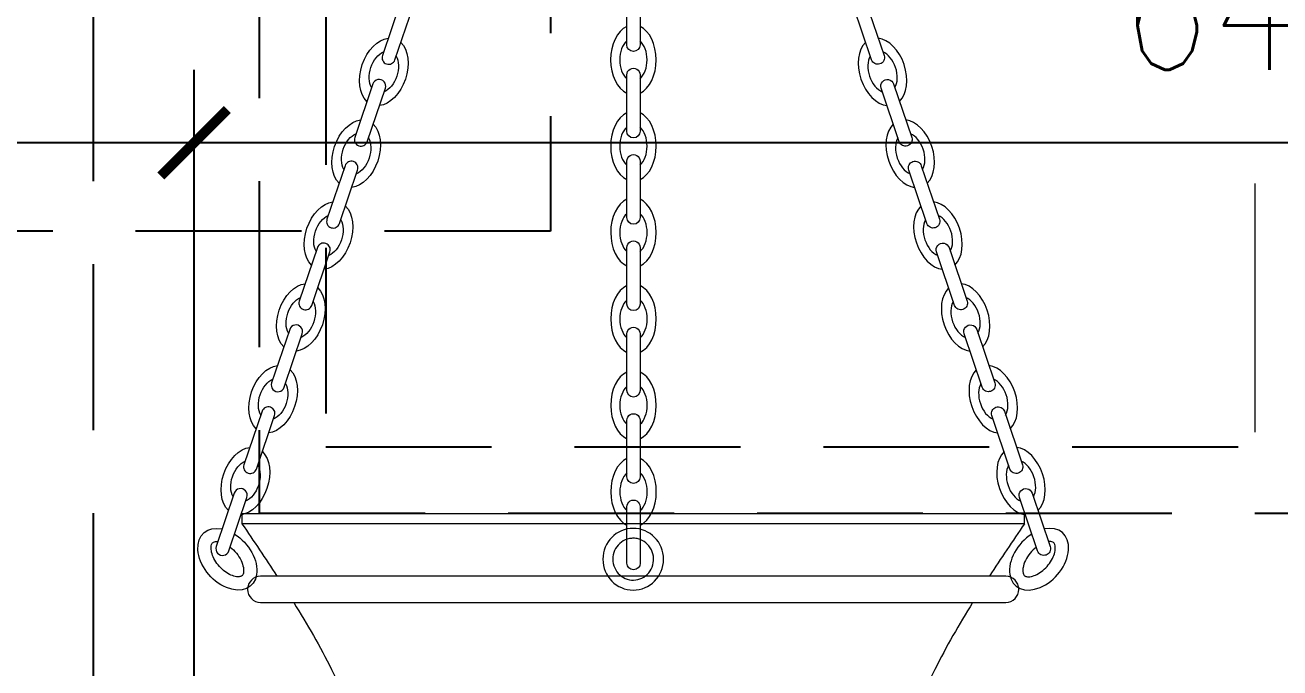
# Model space of a CAD drawing. Header units: inches. Extents: x 193287 to 241687, y 437648 to 550079.
# Drawn here: x 222430.6 to 222808.8, y 451139 to 451332.7 of the extents above; entities that cross this region are included whole.
import ezdxf

# ---------------------------------------------------------------- set-up
doc = ezdxf.new("R2010")
doc.units = ezdxf.units.IN
doc.header["$MEASUREMENT"] = 0
doc.linetypes.add('CENTERX2', pattern=[4, 2.5, -0.5, 0.5, -0.5])
doc.linetypes.add('HIDDEN', pattern=[0.375, 0.25, -0.125])
for name, color, linetype in [('8', 8, 'Continuous'), ('CQ centerline', 8, 'Continuous'), ('CQ Light Elevation', 4, 'Continuous'), ('CQ spot detail elevation', 1, 'Continuous')]:
    doc.layers.add(name, color=color, linetype=linetype)
doc.layers.add('A-Dim-ID', color=9, linetype='Continuous', lineweight=20)
doc.styles.add('ST9', font='romans.shx', dxfattribs={"width": 0.8})
doc.dimstyles.new('DIM-20', dxfattribs={"dimscale": 1000, "dimtxt": 0.044, "dimasz": 0.035, "dimexe": 0.022, "dimexo": 0.022, "dimgap": 0.022, "dimtad": 1, "dimdec": 0, "dimzin": 0, "dimdsep": 46, "dimtxsty": 'ST9', "dimblk1": 'ARCHTICK', "dimblk2": 'ARCHTICK', "dimsah": 1, "dimcen": 0.08800000000000001, "dimdle": 0.04, "dimclrd": 256, "dimclre": 256, "dimclrt": 3, "dimadec": 0, "dimazin": 0, "dimtfac": 1, "dimtdec": 0, "dimtix": 1, "dimtofl": 0, "dimtmove": 1, "dimatfit": 3, "dimldrblk": 'CLOSED', "dimfxl": 1, "dimtolj": 1, "dimtzin": 0, "dimarcsym": 0})

# ---------------------------------------------------------------- blocks, each defined once
blk = doc.blocks.new('_ARCHTICK')
at = {"color": 0, "linetype": 'ByBlock', "const_width": 0.15}
blk.add_lwpolyline([(-0.5, -0.5), (0.5, 0.5)], dxfattribs=at)
blk = doc.blocks.new('*D879')
at = {"layer": 'A-Dim-ID', "lineweight": -2, "transparency": 16777216}
for p, q in [((222481.5298802854, 451127.6164318832), (222481.5298802854, 451319.2251505513)), ((223121.5298802854, 451127.6387268126), (223121.5298802854, 451319.2251505513)), ((223161.5298802854, 451297.2251505513), (222441.5298802854, 451297.2251505513))]:
    blk.add_line(p, q, dxfattribs=at)
at = {"layer": 'Defpoints', "color": 0, "transparency": 16777216}
for p in [(222481.5298802854, 451297.2251505513), (222481.5298802854, 451105.6164318832, -0.0005735955670870254), (223121.5298802854, 451105.6387268126, -0.0005735955670870254)]:
    blk.add_point(p, dxfattribs=at)
at = {"layer": 'A-Dim-ID', "lineweight": -2, "transparency": 16777216, "xscale": 20, "yscale": 20, "zscale": 20, "rotation": 180}
blk.add_blockref('_ARCHTICK', (222481.5298802854, 451297.2251505513), dxfattribs=at)
at = {"layer": 'A-Dim-ID', "lineweight": -2, "transparency": 16777216, "xscale": 20, "yscale": 20, "zscale": 20}
blk.add_blockref('_ARCHTICK', (223121.5298802854, 451297.2251505513), dxfattribs=at)
at = {"layer": 'A-Dim-ID', "color": 3, "transparency": 16777216, "insert": (222801.5298802854, 451339.2251505513), "char_height": 40, "attachment_point": 5, "style": 'ST9'}
blk.add_mtext('\\A1;640', dxfattribs=at)
blk = doc.blocks.new('_CLOSED')
at = {"color": 0, "linetype": 'ByBlock'}
for p, q in [((-1, 0.1666666666666666), (0, 0)), ((-1, 0.1666666666666666), (-1, -0.1666666666666666)), ((0, 0), (-1, -0.1666666666666666)), ((0, 0), (-1, 0))]:
    blk.add_line(p, q, dxfattribs=at)
blk = doc.blocks.new('*D883')
at = {"layer": 'A-Dim-ID', "lineweight": -2, "transparency": 16777216}
for p, q in [((222276.3632165291, 451257.5942002038), (222276.3632165291, 451319.2251505513)), ((222481.5298802854, 451127.6164318832), (222481.5298802854, 451319.2251505513)), ((222521.5298802854, 451297.2251505513), (222236.3632165291, 451297.2251505513))]:
    blk.add_line(p, q, dxfattribs=at)
at = {"layer": 'Defpoints', "color": 0, "transparency": 16777216}
for p in [(222276.3632165291, 451297.2251505513), (222276.3632165291, 451235.5942002038, -0.0006213962565563662), (222481.5298802854, 451105.6164318832, -0.0005735955670870254)]:
    blk.add_point(p, dxfattribs=at)
at = {"layer": 'A-Dim-ID', "lineweight": -2, "transparency": 16777216, "xscale": 20, "yscale": 20, "zscale": 20, "rotation": 180}
blk.add_blockref('_ARCHTICK', (222276.3632165291, 451297.2251505513), dxfattribs=at)
at = {"layer": 'A-Dim-ID', "lineweight": -2, "transparency": 16777216, "xscale": 20, "yscale": 20, "zscale": 20}
blk.add_blockref('_ARCHTICK', (222481.5298802854, 451297.2251505513), dxfattribs=at)
at = {"layer": 'A-Dim-ID', "color": 3, "transparency": 16777216, "insert": (222378.9465484073, 451339.2251505513), "char_height": 40, "attachment_point": 5, "style": 'ST9'}
blk.add_mtext('\\A1;205', dxfattribs=at)
blk = doc.blocks.new('*D895')
at = {"layer": 'A-Dim-ID', "lineweight": -2, "transparency": 16777216}
for p, q in [((222151.4793325439, 451335.594011569), (222151.4793325439, 451355.594011569)), ((222453.4874413274, 451335.594011569), (222129.4793325439, 451335.594011569)), ((222254.3632165292, 451235.5942002041), (222129.4793325439, 451235.5942002041)), ((222151.4793325439, 451235.5942002041), (222151.4793325439, 451215.5942002041))]:
    blk.add_line(p, q, dxfattribs=at)
at = {"layer": 'Defpoints', "color": 0, "transparency": 16777216}
for p in [(222475.4874413274, 451335.594011569, 0.0001898770504027425), (222151.4793325439, 451235.5942002041), (222276.3632165292, 451235.5942002041, -0.0006213962565563662)]:
    blk.add_point(p, dxfattribs=at)
at = {"layer": 'A-Dim-ID', "lineweight": -2, "transparency": 16777216, "xscale": 20, "yscale": 20, "zscale": 20}
for p, rotation in [((222151.4793325439, 451335.594011569), 270), ((222151.4793325439, 451235.5942002041), 90)]:
    blk.add_blockref('_ARCHTICK', p, dxfattribs=dict(at, rotation=rotation))
at = {"layer": 'A-Dim-ID', "color": 3, "transparency": 16777216, "insert": (222109.479332544, 451285.5941058864), "char_height": 40, "attachment_point": 5, "rotation": 90, "style": 'ST9'}
blk.add_mtext('\\A1;100', dxfattribs=at)
blk = doc.blocks.new('pendant arabic')
at = {"color": 40, "lineweight": 0}
for points in [[(31633.36485793175, -9041.340294331774), (31633.37054841952, -9024.321165263242, 1.000000000000588), (31629.37054864311, -9024.31982782995), (31629.36485815535, -9041.33895689849, 0.9999999999995668), (31633.36485793175, -9041.340294331778, 0.4470311487342248)], [(31633.36485793175, -9041.340294331774), (31633.37054841952, -9024.321165263242, 1.000000000000588), (31629.37054864311, -9024.31982782995), (31629.36485815535, -9041.33895689849, 0.9999999999995668), (31633.36485793175, -9041.340294331778, 0.4470311487342248)], [(31559.61008796291, -9045.862292426571), (31565.06422319936, -9029.740778990925, 1.000000000000588), (31561.27518970191, -9028.458895550333), (31555.82105446548, -9044.580408985981, 0.9999999999995668), (31559.61008796291, -9045.862292426573, 0.4470311487342248)], [(31559.61008796291, -9045.862292426571), (31565.06422319936, -9029.740778990925, 1.000000000000588), (31561.27518970191, -9028.458895550333), (31555.82105446548, -9044.580408985981, 0.9999999999995668), (31559.61008796291, -9045.862292426573, 0.4470311487342248)], [(31703.23840002101, -9045.862292426571), (31697.78426478457, -9029.740778990925, -1.000000000000588), (31701.57329828201, -9028.458895550333), (31707.02743351845, -9044.580408985981, -0.9999999999995668), (31703.23840002101, -9045.862292426573, -0.4470311487342248)], [(31703.23840002101, -9045.862292426571), (31697.78426478457, -9029.740778990925, -1.000000000000588), (31701.57329828201, -9028.458895550333), (31707.02743351845, -9044.580408985981, -0.9999999999995668), (31703.23840002101, -9045.862292426573, -0.4470311487342248)], [(31633.35615182282, -9067.378552916027), (31633.36184231059, -9050.35942384749, 1.000000000000588), (31629.36184253417, -9050.358086414206), (31629.35615204642, -9067.377215482742, 0.9999999999995668), (31633.35615182282, -9067.37855291603, 0.4470311487342248)], [(31633.35615182282, -9067.378552916027), (31633.36184231059, -9050.35942384749, 1.000000000000588), (31629.36184253417, -9050.358086414206), (31629.35615204642, -9067.377215482742, 0.9999999999995668), (31633.35615182282, -9067.37855291603, 0.4470311487342248)], [(31551.26558437123, -9070.527252302985), (31556.71971960767, -9054.40573886734, 1.000000000000588), (31552.93068611023, -9053.123855426747), (31547.47655087379, -9069.245368862395, 0.9999999999995668), (31551.26558437123, -9070.527252302987, 0.4470311487342248)], [(31551.26558437123, -9070.527252302985), (31556.71971960767, -9054.40573886734, 1.000000000000588), (31552.93068611023, -9053.123855426747), (31547.47655087379, -9069.245368862395, 0.9999999999995668), (31551.26558437123, -9070.527252302987, 0.4470311487342248)], [(31711.5829036127, -9070.527252302985), (31706.12876837625, -9054.40573886734, -1.000000000000588), (31709.9178018737, -9053.123855426747), (31715.37193711013, -9069.245368862395, -0.9999999999995668), (31711.5829036127, -9070.527252302987, -0.4470311487342248)], [(31711.5829036127, -9070.527252302985), (31706.12876837625, -9054.40573886734, -1.000000000000588), (31709.9178018737, -9053.123855426747), (31715.37193711013, -9069.245368862395, -0.9999999999995668), (31711.5829036127, -9070.527252302987, -0.4470311487342248)], [(31542.92108077954, -9095.1922121794), (31548.37521601599, -9079.070698743753, 1.000000000000588), (31544.58618251854, -9077.788815303162), (31539.13204728211, -9093.91032873881, 0.9999999999995668), (31542.92108077954, -9095.192212179401, 0.4470311487342248)], [(31542.92108077954, -9095.1922121794), (31548.37521601599, -9079.070698743753, 1.000000000000588), (31544.58618251854, -9077.788815303162), (31539.13204728211, -9093.91032873881, 0.9999999999995668), (31542.92108077954, -9095.192212179401, 0.4470311487342248)], [(31633.34744571389, -9093.41681150028), (31633.35313620165, -9076.397682431747, 1.000000000000588), (31629.35313642523, -9076.396344998459), (31629.34744593749, -9093.415474066991, 0.9999999999995668), (31633.34744571389, -9093.416811500283, 0.4470311487342248)], [(31633.34744571389, -9093.41681150028), (31633.35313620165, -9076.397682431747, 1.000000000000588), (31629.35313642523, -9076.396344998459), (31629.34744593749, -9093.415474066991, 0.9999999999995668), (31633.34744571389, -9093.416811500283, 0.4470311487342248)], [(31719.92740720438, -9095.1922121794), (31714.47327196794, -9079.070698743753, -1.000000000000588), (31718.26230546538, -9077.788815303162), (31723.71644070182, -9093.91032873881, -0.9999999999995668), (31719.92740720438, -9095.192212179401, -0.4470311487342248)], [(31719.92740720438, -9095.1922121794), (31714.47327196794, -9079.070698743753, -1.000000000000588), (31718.26230546538, -9077.788815303162), (31723.71644070182, -9093.91032873881, -0.9999999999995668), (31719.92740720438, -9095.192212179401, -0.4470311487342248)], [(31534.57657718786, -9119.857172055814), (31540.0307124243, -9103.735658620168, 1.000000000000588), (31536.24167892686, -9102.453775179576), (31530.78754369042, -9118.575288615224, 0.9999999999995668), (31534.57657718786, -9119.857172055816, 0.4470311487342248)], [(31534.57657718786, -9119.857172055814), (31540.0307124243, -9103.735658620168, 1.000000000000588), (31536.24167892686, -9102.453775179576), (31530.78754369042, -9118.575288615224, 0.9999999999995668), (31534.57657718786, -9119.857172055816, 0.4470311487342248)], [(31633.33873960495, -9119.455070084532), (31633.34443009271, -9102.435941016, 1.000000000000588), (31629.34443031631, -9102.434603582711), (31629.33873982855, -9119.453732651247, 0.9999999999995668), (31633.33873960495, -9119.455070084536, 0.4470311487342248)], [(31633.33873960495, -9119.455070084532), (31633.34443009271, -9102.435941016, 1.000000000000588), (31629.34443031631, -9102.434603582711), (31629.33873982855, -9119.453732651247, 0.9999999999995668), (31633.33873960495, -9119.455070084536, 0.4470311487342248)], [(31728.27191079607, -9119.857172055814), (31722.81777555962, -9103.735658620168, -1.000000000000588), (31726.60680905707, -9102.453775179576), (31732.0609442935, -9118.575288615224, -0.9999999999995668), (31728.27191079607, -9119.857172055816, -0.4470311487342248)], [(31728.27191079607, -9119.857172055814), (31722.81777555962, -9103.735658620168, -1.000000000000588), (31726.60680905707, -9102.453775179576), (31732.0609442935, -9118.575288615224, -0.9999999999995668), (31728.27191079607, -9119.857172055816, -0.4470311487342248)], [(31526.23207359617, -9144.522131932228), (31531.68620883262, -9128.400618496582, 1.000000000000588), (31527.89717533517, -9127.11873505599), (31522.44304009874, -9143.240248491638, 0.9999999999995668), (31526.23207359617, -9144.52213193223, 0.4470311487342248)], [(31526.23207359617, -9144.522131932228), (31531.68620883262, -9128.400618496582, 1.000000000000588), (31527.89717533517, -9127.11873505599), (31522.44304009874, -9143.240248491638, 0.9999999999995668), (31526.23207359617, -9144.52213193223, 0.4470311487342248)], [(31633.33003349601, -9145.493328668788), (31633.33572398379, -9128.474199600252, 1.000000000000588), (31629.33572420738, -9128.472862166964), (31629.33003371961, -9145.4919912355, 0.9999999999995668), (31633.33003349601, -9145.493328668792, 0.4470311487342248)], [(31633.33003349601, -9145.493328668788), (31633.33572398379, -9128.474199600252, 1.000000000000588), (31629.33572420738, -9128.472862166964), (31629.33003371961, -9145.4919912355, 0.9999999999995668), (31633.33003349601, -9145.493328668792, 0.4470311487342248)], [(31736.61641438775, -9144.522131932228), (31731.16227915131, -9128.400618496582, -1.000000000000588), (31734.95131264875, -9127.11873505599), (31740.40544788519, -9143.240248491638, -0.9999999999995668), (31736.61641438775, -9144.52213193223, -0.4470311487342248)], [(31736.61641438775, -9144.522131932228), (31731.16227915131, -9128.400618496582, -1.000000000000588), (31734.95131264875, -9127.11873505599), (31740.40544788519, -9143.240248491638, -0.9999999999995668), (31736.61641438775, -9144.52213193223, -0.4470311487342248)], [(31517.88757000449, -9169.187091808642), (31523.34170524093, -9153.065578372996, 1.000000000000588), (31519.55267174349, -9151.783694932405), (31514.09853650705, -9167.905208368053, 0.9999999999995668), (31517.88757000449, -9169.187091808644, 0.4470311487342248)], [(31517.88757000449, -9169.187091808642), (31523.34170524093, -9153.065578372996, 1.000000000000588), (31519.55267174349, -9151.783694932405), (31514.09853650705, -9167.905208368053, 0.9999999999995668), (31517.88757000449, -9169.187091808644, 0.4470311487342248)], [(31744.96091797944, -9169.187091808642), (31739.50678274299, -9153.065578372996, -1.000000000000588), (31743.29581624044, -9151.783694932405), (31748.74995147687, -9167.905208368053, -0.9999999999995668), (31744.96091797944, -9169.187091808644, -0.4470311487342248)], [(31744.96091797944, -9169.187091808642), (31739.50678274299, -9153.065578372996, -1.000000000000588), (31743.29581624044, -9151.783694932405), (31748.74995147687, -9167.905208368053, -0.9999999999995668), (31744.96091797944, -9169.187091808644, -0.4470311487342248)], [(31633.32132738709, -9171.531587253041), (31633.32701787486, -9154.512458184505, 1.000000000000588), (31629.32701809843, -9154.51112075122), (31629.32132761068, -9171.530249819752, 0.9999999999995668), (31633.32132738709, -9171.531587253045, 0.4470311487342248)], [(31633.32132738709, -9171.531587253041), (31633.32701787486, -9154.512458184505, 1.000000000000588), (31629.32701809843, -9154.51112075122), (31629.32132761068, -9171.530249819752, 0.9999999999995668), (31633.32132738709, -9171.531587253045, 0.4470311487342248)], [(31509.5430664128, -9193.852051685057), (31514.99720164925, -9177.73053824941, 1.000000000000588), (31511.2081681518, -9176.448654808819), (31505.75403291537, -9192.570168244467, 0.9999999999995668), (31509.5430664128, -9193.852051685059, 0.4470311487342248)], [(31509.5430664128, -9193.852051685057), (31514.99720164925, -9177.73053824941, 1.000000000000588), (31511.2081681518, -9176.448654808819), (31505.75403291537, -9192.570168244467, 0.9999999999995668), (31509.5430664128, -9193.852051685059, 0.4470311487342248)], [(31633.31262127816, -9197.569845837294), (31633.31831176591, -9180.550716768757, 1.000000000000588), (31629.3183119895, -9180.549379335473), (31629.31262150175, -9197.568508404005, 0.9999999999995668), (31633.31262127816, -9197.569845837297, 0.4470311487342248)], [(31633.31262127816, -9197.569845837294), (31633.31831176591, -9180.550716768757, 1.000000000000588), (31629.3183119895, -9180.549379335473), (31629.31262150175, -9197.568508404005, 0.9999999999995668), (31633.31262127816, -9197.569845837297, 0.4470311487342248)], [(31753.30542157112, -9193.852051685057), (31747.85128633468, -9177.73053824941, -1.000000000000588), (31751.64031983212, -9176.448654808819), (31757.09445506856, -9192.570168244467, -0.9999999999995668), (31753.30542157112, -9193.852051685059, -0.4470311487342248)], [(31753.30542157112, -9193.852051685057), (31747.85128633468, -9177.73053824941, -1.000000000000588), (31751.64031983212, -9176.448654808819), (31757.09445506856, -9192.570168244467, -0.9999999999995668), (31753.30542157112, -9193.852051685059, -0.4470311487342248)]]:
    blk.add_lwpolyline(points, format="xyb", dxfattribs=at)
at = {"color": 4, "lineweight": 0}
for points in [[(31513.51737439829, -9185.6580741324), (31513.51737439829, -9182.6580741324), (31749.33111358563, -9182.658074132403), (31749.33111358568, -9185.6580741324)], [(31513.51737439829, -9185.6580741324), (31749.33111358568, -9185.6580741324)]]:
    blk.add_lwpolyline(points, dxfattribs=at)
at = {"color": 40, "lineweight": 0}
blk.add_lwpolyline([(31631.42424399193, -9209.451326624781), (31519.08524489211, -9209.451326624781, -0.9670118658960475), (31519.08524489211, -9201.451326624781), (31743.76324309176, -9201.451326624781, -0.9670118658960475), (31743.76324309176, -9209.451326624781)], format="xyb", close=True, dxfattribs=at)
at = {"color": 40, "lineweight": 0, "extrusion": (0, 0, -1)}
for centre, major_axis, ratio, start_param, end_param in [((31631.36335023295, -9045.849190372988), (0.003513960527724052, 10.50956442247378), 0.6528239518386071, 3.437394667561093, 5.987383293206163), ((31631.36335023295, -9045.849190372988), (0.003513960527724052, 10.50956442247378), 0.6528239518386071, 0.2958020139707631, 2.84579063961637), ((31631.36335023295, -9045.849190372992), (0.002176527235954139, 6.509564646063735), 0.6335507900912248, 3.647898170748014, 5.776879790019371), ((31631.36335023295, -9045.849190372992), (0.002176527235954139, 6.509564646063735), 0.6335507900912248, 0.5063055171605713, 2.635287136425523), ((31556.27038703657, -9049.493073926657), (2.086125897923921, 6.166239969103117), 0.6335507900912251, 3.647898170748014, 5.776879790019371), ((31556.27038703657, -9049.493073926657), (2.086125897923921, 6.166239969103117), 0.6335507900912251, 0.5063055171605713, 2.635287136425523), ((31631.35464412403, -9071.887448957244), (0.003513960527724052, 10.50956442247378), 0.6528239518386071, 3.437394667561093, 5.987383293206163), ((31631.35464412403, -9071.887448957244), (0.003513960527724052, 10.50956442247378), 0.6528239518386071, 0.2958020139707631, 2.84579063961637), ((31547.92588344488, -9074.15803380307), (2.086125897923921, 6.166239969103117), 0.6335507900912251, 3.647898170748014, 5.776879790019371), ((31631.35464412403, -9071.887448957244), (0.002176527235954139, 6.509564646063735), 0.6335507900912248, 3.647898170748014, 5.776879790019371), ((31631.35464412403, -9071.887448957244), (0.002176527235954139, 6.509564646063735), 0.6335507900912248, 0.5063055171605713, 2.635287136425523), ((31547.92588344488, -9074.15803380307), (2.086125897923921, 6.166239969103117), 0.6335507900912251, 0.5063055171605713, 2.635287136425523), ((31631.3459380151, -9097.925707541497), (0.003513960527724052, 10.50956442247378), 0.6528239518386071, 3.437394667561093, 5.987383293206163), ((31631.3459380151, -9097.925707541497), (0.003513960527724052, 10.50956442247378), 0.6528239518386071, 0.2958020139707631, 2.84579063961637), ((31539.5813798532, -9098.822993679485), (2.086125897923921, 6.166239969103117), 0.6335507900912251, 3.647898170748014, 5.776879790019371), ((31539.5813798532, -9098.822993679485), (2.086125897923921, 6.166239969103117), 0.6335507900912251, 0.5063055171605713, 2.635287136425523), ((31631.34593801508, -9097.925707541497), (0.002176527235954139, 6.509564646063735), 0.6335507900912248, 3.647898170748014, 5.776879790019371), ((31631.34593801508, -9097.925707541497), (0.002176527235954139, 6.509564646063735), 0.6335507900912248, 0.5063055171605713, 2.635287136425523), ((31631.33723190617, -9123.96396612575), (0.003513960527724052, 10.50956442247378), 0.6528239518386071, 3.437394667561093, 5.987383293206163), ((31631.33723190617, -9123.96396612575), (0.003513960527724052, 10.50956442247378), 0.6528239518386071, 0.2958020139707631, 2.84579063961637), ((31531.23687626151, -9123.4879535559), (2.086125897923921, 6.166239969103117), 0.6335507900912251, 3.647898170748014, 5.776879790019371), ((31531.23687626151, -9123.4879535559), (2.086125897923921, 6.166239969103117), 0.6335507900912251, 0.5063055171605713, 2.635287136425523), ((31631.33723190615, -9123.963966125757), (0.002176527235954139, 6.509564646063735), 0.6335507900912248, 3.647898170748014, 5.776879790019371), ((31631.33723190615, -9123.963966125757), (0.002176527235954139, 6.509564646063735), 0.6335507900912248, 0.5063055171605713, 2.635287136425523), ((31631.32852579722, -9150.002224710006), (0.003513960527724052, 10.50956442247378), 0.6528239518386071, 3.437394667561093, 5.987383293206163), ((31631.32852579722, -9150.002224710006), (0.003513960527724052, 10.50956442247378), 0.6528239518386071, 0.2958020139707631, 2.84579063961637), ((31522.89237266983, -9148.152913432314), (2.086125897923921, 6.166239969103117), 0.6335507900912251, 3.647898170748014, 5.776879790019371), ((31522.89237266983, -9148.152913432314), (2.086125897923921, 6.166239969103117), 0.6335507900912251, 0.5063055171605713, 2.635287136425523), ((31631.32852579722, -9150.002224710002), (0.002176527235954139, 6.509564646063735), 0.6335507900912248, 3.647898170748014, 5.776879790019371), ((31631.32852579722, -9150.002224710002), (0.002176527235954139, 6.509564646063735), 0.6335507900912248, 0.5063055171605713, 2.635287136425523), ((31514.54786907814, -9172.817873308728), (2.086125897923921, 6.166239969103117), 0.6335507900912251, 3.647898170748014, 5.776879790019371), ((31631.31981968828, -9176.040483294259), (0.003513960527724052, 10.50956442247378), 0.6528239518386071, 3.437394667561093, 5.987383293206163), ((31631.31981968828, -9176.040483294259), (0.003513960527724052, 10.50956442247378), 0.6528239518386071, 0.2958020139707631, 2.84579063961637), ((31514.54786907814, -9172.817873308728), (2.086125897923921, 6.166239969103117), 0.6335507900912251, 0.5063055171605713, 2.635287136425523), ((31631.31981968828, -9176.040483294259), (0.002176527235954139, 6.509564646063735), 0.6335507900912248, 3.647898170748014, 5.776879790019371), ((31631.31981968828, -9176.040483294259), (0.002176527235954139, 6.509564646063735), 0.6335507900912248, 0.5063055171605713, 2.635287136425523)]:
    blk.add_ellipse(centre, major_axis=major_axis, ratio=ratio, start_param=start_param, end_param=end_param, dxfattribs=at)
at = {"color": 40, "lineweight": 0, "extrusion": (0, 0, -0.9999999999999999)}
for centre, start_param, end_param in [((31556.27038703657, -9049.493073926657), 3.437394667561093, 5.987383293206163), ((31556.27038703657, -9049.493073926657), 0.2958020139707631, 2.84579063961637), ((31547.92588344489, -9074.15803380307), 3.437394667561093, 5.987383293206163), ((31547.92588344489, -9074.15803380307), 0.2958020139707631, 2.84579063961637), ((31539.5813798532, -9098.822993679485), 3.437394667561093, 5.987383293206163), ((31539.5813798532, -9098.822993679485), 0.2958020139707631, 2.84579063961637), ((31531.23687626152, -9123.4879535559), 3.437394667561093, 5.987383293206163), ((31531.23687626152, -9123.4879535559), 0.2958020139707631, 2.84579063961637), ((31522.89237266983, -9148.152913432314), 3.437394667561093, 5.987383293206163), ((31522.89237266983, -9148.152913432314), 0.2958020139707631, 2.84579063961637), ((31514.54786907815, -9172.817873308728), 3.437394667561093, 5.987383293206163), ((31514.54786907815, -9172.817873308728), 0.2958020139707631, 2.84579063961637)]:
    blk.add_ellipse(centre, major_axis=(3.368009338519188, 9.955273466544893), ratio=0.6528239518386071, start_param=start_param, end_param=end_param, dxfattribs=at)
at = {"color": 40, "lineweight": 0}
for centre, major_axis, ratio, start_param, end_param in [((31706.57810094735, -9049.493073926657), (-3.368009338519188, 9.955273466544893), 0.6528239518386071, 0.2958020139707631, 2.84579063961637), ((31706.57810094735, -9049.493073926657), (-3.368009338519188, 9.955273466544893), 0.6528239518386071, 3.437394667561093, 5.987383293206163), ((31706.57810094736, -9049.493073926657), (-2.086125897923921, 6.166239969103117), 0.6335507900912251, 0.5063055171605713, 2.635287136425523), ((31706.57810094736, -9049.493073926657), (-2.086125897923921, 6.166239969103117), 0.6335507900912251, 3.647898170748014, 5.776879790019371), ((31714.92260453904, -9074.15803380307), (-3.368009338519188, 9.955273466544893), 0.6528239518386071, 3.437394667561093, 5.987383293206163), ((31714.92260453904, -9074.15803380307), (-3.368009338519188, 9.955273466544893), 0.6528239518386071, 0.2958020139707631, 2.84579063961637), ((31714.92260453904, -9074.15803380307), (-2.086125897923921, 6.166239969103117), 0.6335507900912251, 3.647898170748014, 5.776879790019371), ((31714.92260453904, -9074.15803380307), (-2.086125897923921, 6.166239969103117), 0.6335507900912251, 0.5063055171605713, 2.635287136425523), ((31723.26710813072, -9098.822993679485), (-3.368009338519188, 9.955273466544893), 0.6528239518386071, 0.2958020139707631, 2.84579063961637), ((31723.26710813072, -9098.822993679485), (-3.368009338519188, 9.955273466544893), 0.6528239518386071, 3.437394667561093, 5.987383293206163), ((31723.26710813073, -9098.822993679485), (-2.086125897923921, 6.166239969103117), 0.6335507900912251, 0.5063055171605713, 2.635287136425523), ((31723.26710813073, -9098.822993679485), (-2.086125897923921, 6.166239969103117), 0.6335507900912251, 3.647898170748014, 5.776879790019371), ((31731.6116117224, -9123.4879535559), (-3.368009338519188, 9.955273466544893), 0.6528239518386071, 3.437394667561093, 5.987383293206163), ((31731.6116117224, -9123.4879535559), (-3.368009338519188, 9.955273466544893), 0.6528239518386071, 0.2958020139707631, 2.84579063961637), ((31731.61161172241, -9123.4879535559), (-2.086125897923921, 6.166239969103117), 0.6335507900912251, 3.647898170748014, 5.776879790019371), ((31731.61161172241, -9123.4879535559), (-2.086125897923921, 6.166239969103117), 0.6335507900912251, 0.5063055171605713, 2.635287136425523), ((31739.95611531409, -9148.152913432314), (-3.368009338519188, 9.955273466544893), 0.6528239518386071, 0.2958020139707631, 2.84579063961637), ((31739.95611531409, -9148.152913432314), (-3.368009338519188, 9.955273466544893), 0.6528239518386071, 3.437394667561093, 5.987383293206163), ((31739.9561153141, -9148.152913432314), (-2.086125897923921, 6.166239969103117), 0.6335507900912251, 0.5063055171605713, 2.635287136425523), ((31739.9561153141, -9148.152913432314), (-2.086125897923921, 6.166239969103117), 0.6335507900912251, 3.647898170748014, 5.776879790019371), ((31748.30061890577, -9172.817873308728), (-3.368009338519188, 9.955273466544893), 0.6528239518386071, 3.437394667561093, 5.987383293206163), ((31748.30061890577, -9172.817873308728), (-3.368009338519188, 9.955273466544893), 0.6528239518386071, 0.2958020139707631, 2.84579063961637), ((31748.30061890578, -9172.817873308728), (-2.086125897923921, 6.166239969103117), 0.6335507900912251, 3.647898170748014, 5.776879790019371), ((31748.30061890578, -9172.817873308728), (-2.086125897923921, 6.166239969103117), 0.6335507900912251, 0.5063055171605713, 2.635287136425523), ((31753.74209191617, -9196.36570014959), (-7.078883871708967, -7.967325054085451), 0.6788748512070185, 4.303625941473442, 10.16805478669006)]:
    blk.add_ellipse(centre, major_axis=major_axis, ratio=ratio, start_param=start_param, end_param=end_param, dxfattribs=at)
at = {"color": 40, "lineweight": 0, "extrusion": (0, 0, -0.9999999999999998)}
blk.add_ellipse((31509.1063960677, -9196.36570014959), major_axis=(7.078883871708967, -7.967325054085451), ratio=0.6788748512070185, start_param=4.303625941473442, end_param=10.16805478669006, dxfattribs=at)
at = {"color": 40, "lineweight": 0}
blk.add_ellipse((31631.42424399193, -9196.365778414009), major_axis=(0, 9.30395621309617), ratio=0.9824325819573108, dxfattribs=at)
at = {"lineweight": 0}
for points in [[(31513.51737439824, -9185.6580741324), (31517.05699664538, -9190.905709055216), (31520.59661889254, -9196.153343978032), (31524.04046364773, -9201.451326624781)], [(31513.51737439825, -9185.6580741324), (31517.0569966454, -9190.905709055216), (31520.59661889255, -9196.153343978032), (31524.04046364774, -9201.451326624781)]]:
    blk.add_open_spline(points, degree=3, dxfattribs=at)
at = {"color": 4, "lineweight": 0}
blk.add_open_spline([(31749.33111358568, -9185.6580741324), (31745.79149133852, -9190.905709055216), (31742.25186909137, -9196.153343978032), (31738.80802433618, -9201.451326624781)], degree=3, dxfattribs=at)
at = {"color": 40, "lineweight": 0}
for points, knots in [([(31509.92374838277, -9192.726819319454), (31510.60052703292, -9193.243233251469), (31511.2502503504, -9193.86947550171), (31512.38367482099, -9195.24740223606), (31512.86499287191, -9195.999683060028), (31513.58087696422, -9197.480234331877), (31513.81416356693, -9198.207381194421), (31514.01447583165, -9199.331070808876), (31514.03076749331, -9199.763986389162), (31513.97258894284, -9200.46235389859), (31513.89994817601, -9200.725836329924), (31513.75517508877, -9201.067570106743), (31513.68662100856, -9201.171094058376), (31513.58933980801, -9201.284986762208), (31513.55983740789, -9201.314944740989), (31513.52849195524, -9201.342794843462), (31513.4652699762, -9201.398966901806), (31513.39462305272, -9201.447830874276), (31513.19929357749, -9201.542652699101), (31513.0735558632, -9201.588098857825), (31512.73933835421, -9201.654958991237), (31512.53089144378, -9201.675533391366), (31512.0324340752, -9201.662276946294), (31511.7428680421, -9201.628130564677), (31510.92164693634, -9201.44456536512), (31510.3463683131, -9201.239162501164), (31509.15373700833, -9200.62700193705), (31508.53722192396, -9200.22110393219), (31507.36273406567, -9199.248948904195), (31506.80503441664, -9198.68318341065), (31505.82606407651, -9197.465196353314), (31505.40512064158, -9196.813275730714), (31504.74767633444, -9195.518783460198), (31504.51179442172, -9194.876709694776), (31504.22919995667, -9193.709521551184), (31504.18311878803, -9193.18614324527), (31504.21656842213, -9192.430592969647), (31504.27146422011, -9192.162037427841), (31504.4052494378, -9191.760388856193), (31504.48159060334, -9191.626949728992), (31504.6285442159, -9191.43196825688), (31504.69922757305, -9191.366640256083), (31504.89220539388, -9191.240890892304), (31505.01841081766, -9191.180028578632), (31505.39714093998, -9191.084232998926), (31505.6502448499, -9191.05197397736), (31506.05919921949, -9191.067018654046), (31506.1554642878, -9191.074051692161), (31506.25642763026, -9191.085173319347)], [4.432599058396992, 4.432599058396992, 4.432599058396992, 4.432599058396992, 4.768441213770387, 4.768441213770387, 5.10768823078714, 5.10768823078714, 5.446935247803893, 5.446935247803893, 5.709012860682722, 5.709012860682722, 5.971090473561551, 5.971090473561551, 6.189535805444869, 6.189535805444869, 6.283185307179586, 6.283185307179586, 6.283185307179586, 6.472070977560363, 6.472070977560363, 6.66095664794114, 6.66095664794114, 6.849842318321917, 6.849842318321917, 7.038727988702694, 7.038727988702694, 7.334706696551746, 7.334706696551746, 7.630685404400798, 7.630685404400798, 7.92666411224985, 7.92666411224985, 8.222642820098901, 8.222642820098901, 8.518621527947953, 8.518621527947953, 8.814600235797005, 8.814600235797005, 9.051822644314033, 9.051822644314033, 9.28904505283106, 9.28904505283106, 9.526267461348088, 9.526267461348088, 9.763489869865115, 9.763489869865115, 10.00071227838214, 10.00071227838214, 10.06866344118538, 10.06866344118538, 10.06866344118538, 10.06866344118538]), ([(31631.42424399193, -9190.060348380863), (31630.90865412288, -9190.060348380863), (31630.39308011362, -9190.127315075475), (31629.05781084906, -9190.480236414804), (31628.26682092218, -9190.884610594161), (31626.91129532055, -9191.997191357807), (31626.34772323364, -9192.705194028507), (31625.55471960265, -9194.3035717076), (31625.3261355523, -9195.192990873471), (31625.24998140084, -9196.990799677229), (31625.40250359189, -9197.897809311069), (31626.05844753611, -9199.56238369767), (31626.56113654801, -9200.318858176557), (31627.82031964948, -9201.548776849968), (31628.57581230775, -9202.021876358382), (31630.20512980577, -9202.608968247267), (31631.07831142327, -9202.72306407139), (31632.79573396219, -9202.575316127883), (31633.63952320197, -9202.313424377575), (31635.15398884254, -9201.453436157539), (31635.82384311634, -9200.855332454128), (31636.86677103976, -9199.421689333965), (31637.23885769205, -9198.586802237223), (31637.61188515794, -9196.829747348625), (31637.61238455823, -9195.908868392036), (31637.24125508755, -9194.151376828924), (31636.87006549843, -9193.316054023133), (31635.82866237811, -9191.88120408952), (31635.15943533945, -9191.282331334225), (31633.64586400983, -9190.420623868527), (31632.80234296212, -9190.157782946422), (31631.77095183494, -9190.067888469972), (31631.59759794649, -9190.060348380863), (31631.42424399193, -9190.060348380863)], [0, 0, 0, 0, 0.2540533533128735, 0.2540533533128735, 0.6786042810219597, 0.6786042810219597, 1.103155208731046, 1.103155208731046, 1.527706136440132, 1.527706136440132, 1.952257064149218, 1.952257064149218, 2.376807991858304, 2.376807991858304, 2.801358919567391, 2.801358919567391, 3.225909847276477, 3.225909847276477, 3.650460774985564, 3.650460774985564, 4.07501170269465, 4.07501170269465, 4.499562630403736, 4.499562630403736, 4.924113558112823, 4.924113558112823, 5.348664485821909, 5.348664485821909, 5.773215413530996, 5.773215413530996, 6.197766341240082, 6.197766341240082, 6.283185307179586, 6.283185307179586, 6.283185307179586, 6.283185307179586]), ([(31752.92473960109, -9192.726819319454), (31752.24796095094, -9193.243233251469), (31751.59823763347, -9193.86947550171), (31750.46481316287, -9195.24740223606), (31749.98349511196, -9195.999683060028), (31749.26761101964, -9197.480234331877), (31749.03432441693, -9198.207381194421), (31748.83401215221, -9199.331070808876), (31748.81772049056, -9199.763986389162), (31748.87589904102, -9200.46235389859), (31748.94853980785, -9200.725836329924), (31749.0933128951, -9201.067570106743), (31749.16186697531, -9201.171094058376), (31749.25914817585, -9201.284986762208), (31749.28865057598, -9201.314944740989), (31749.31999602862, -9201.342794843462), (31749.38321800767, -9201.398966901806), (31749.45386493114, -9201.447830874276), (31749.64919440637, -9201.542652699101), (31749.77493212066, -9201.588098857825), (31750.10914962966, -9201.654958991237), (31750.31759654008, -9201.675533391366), (31750.81605390867, -9201.662276946294), (31751.10561994177, -9201.628130564677), (31751.92684104752, -9201.44456536512), (31752.50211967077, -9201.239162501164), (31753.69475097554, -9200.62700193705), (31754.31126605991, -9200.22110393219), (31755.48575391819, -9199.248948904195), (31756.04345356722, -9198.68318341065), (31757.02242390736, -9197.465196353314), (31757.44336734229, -9196.813275730714), (31758.10081164943, -9195.518783460198), (31758.33669356215, -9194.876709694776), (31758.61928802719, -9193.709521551184), (31758.66536919583, -9193.18614324527), (31758.63191956174, -9192.430592969647), (31758.57702376376, -9192.162037427841), (31758.44323854606, -9191.760388856193), (31758.36689738053, -9191.626949728992), (31758.21994376797, -9191.43196825688), (31758.14926041081, -9191.366640256083), (31757.95628258999, -9191.240890892304), (31757.83007716621, -9191.180028578632), (31757.45134704388, -9191.084232998926), (31757.19824313396, -9191.05197397736), (31756.78928876438, -9191.067018654046), (31756.69302369607, -9191.074051692161), (31756.59206035361, -9191.085173319347)], [4.432599058396992, 4.432599058396992, 4.432599058396992, 4.432599058396992, 4.768441213770387, 4.768441213770387, 5.10768823078714, 5.10768823078714, 5.446935247803893, 5.446935247803893, 5.709012860682722, 5.709012860682722, 5.971090473561551, 5.971090473561551, 6.189535805444869, 6.189535805444869, 6.283185307179586, 6.283185307179586, 6.283185307179586, 6.472070977560363, 6.472070977560363, 6.66095664794114, 6.66095664794114, 6.849842318321917, 6.849842318321917, 7.038727988702694, 7.038727988702694, 7.334706696551746, 7.334706696551746, 7.630685404400798, 7.630685404400798, 7.92666411224985, 7.92666411224985, 8.222642820098901, 8.222642820098901, 8.518621527947953, 8.518621527947953, 8.814600235797005, 8.814600235797005, 9.051822644314033, 9.051822644314033, 9.28904505283106, 9.28904505283106, 9.526267461348088, 9.526267461348088, 9.763489869865115, 9.763489869865115, 10.00071227838214, 10.00071227838214, 10.06866344118538, 10.06866344118538, 10.06866344118538, 10.06866344118538])]:
    blk.add_open_spline(points, degree=3, knots=knots, dxfattribs=at)
at = {"color": 4, "lineweight": 0}
for points in [[(31529.12798838817, -9209.451326624781), (31533.19464641916, -9216.010173072158), (31551.44673902038, -9247.627838841827), (31564.45749982601, -9297.336284994648), (31568.78733439932, -9346.823545924184), (31568.24967983347, -9367.637418391612), (31568.0186943684, -9374.84632163694)], [(31733.72049959574, -9209.451326624781), (31729.65384156474, -9216.010173072158), (31711.40174896353, -9247.627838841827), (31698.39098815791, -9297.336284994648), (31694.0611535846, -9346.823545924184), (31694.59880815044, -9367.637418391612), (31694.82979361551, -9374.84632163694)]]:
    blk.add_open_spline(points, degree=3, knots=[28.38845371757592, 28.38845371757592, 28.38845371757592, 28.38845371757592, 51.53416461760728, 138.0738760517139, 178.8890122313929, 200.5093954918596, 200.5093954918596, 200.5093954918596, 200.5093954918596], dxfattribs=at)
blk = doc.blocks.new('pendant light 90cm Ht')
at = {"color": 1}
blk.add_blockref('pendant arabic', (-31946.58561476466, 11796.20810227169, 0.0002835950235909814), dxfattribs=at)

msp = doc.modelspace()

# ---------------------------------------------------------------- linework, layer by layer
at = {"layer": '8', "linetype": 'HIDDEN', "ltscale": 200}
for points, elevation in [([(222451.1812499178, 451635.6163709477), (223151.5298802863, 451635.6163709476), (223151.5298802864, 449335.6163709623), (222451.1812499178, 449335.6163709624)], -0.0005735955670870254), ([(222501.1812490045, 451185.6163700444), (223101.5298812021, 451185.6163700441), (223101.5298812029, 451585.6163718649), (222501.1812490053, 451585.616371865)], -0.0005731392324878255), ([(222521.194162157, 451205.6292831968), (223081.5169680497, 451205.6292831966), (223081.5169680504, 451565.6034587124), (222521.1941621576, 451565.6034587125)], -0.0005731392324878255)]:
    msp.add_lwpolyline(points, close=True, dxfattribs=dict(at, elevation=elevation))
at = {"layer": 'CQ centerline', "linetype": 'CENTERX2', "lineweight": 0, "ltscale": 150}
msp.add_line((222801.3555651021, 447759.9981290618, -0.0005530642973614675), (222801.3555651021, 452907.4337661817, -0.0005530642973614675), dxfattribs=at)
at = {"layer": 'CQ spot detail elevation', "color": 3, "linetype": 'HIDDEN', "ltscale": 200, "elevation": -0.0006769331212264108}
msp.add_lwpolyline([(221360.6228173849, 451980.2263524387), (222588.913326271, 451980.2263524387), (222588.913326271, 451270.5984428295), (221360.6228173849, 451270.5984428295)], close=True, dxfattribs=at)

# ---------------------------------------------------------------- block references
at = {"layer": 'CQ Light Elevation', "extrusion": (-2.772420434295382e-08, -3.397086406510971e-09, 0.9999999999999997), "xscale": -1}
msp.add_blockref('pendant light 90cm Ht', (222298.7085657593, 448571.873771092, -0.007795584519017847), dxfattribs=at)

# ---------------------------------------------------------------- dimensions: what is measured, and where the dimension line sits
at = {"layer": 'A-Dim-ID'}
for base, p1, p2, picture, middle in [((222276.3632165291, 451297.2251505513), (222481.5298802854, 451105.6164318832, -0.0005735955670870254), (222276.3632165291, 451235.5942002038, -0.0006213962565563662), '*D883', (222378.9465484073, 451339.2251505513)), ((222481.5298802854, 451297.2251505513), (223121.5298802854, 451105.6387268126, -0.0005735955670870254), (222481.5298802854, 451105.6164318832, -0.0005735955670870254), '*D879', (222801.5298802854, 451339.2251505513))]:
    dim = msp.add_linear_dim(base=base, p1=p1, p2=p2, dimstyle='DIM-20', override={"dimtxt": 0.04, "dimasz": 0.02}, dxfattribs=at)
    dim.commit()
    dim.dimension.update_dxf_attribs({"geometry": picture, "text_midpoint": middle})
dim = msp.add_linear_dim(base=(222151.4793325439, 451235.5942002041), p1=(222475.4874413273, 451335.5940115688, 0.0001898770504027425), p2=(222276.3632165291, 451235.5942002038, -0.0006213962565563662), angle=90, dimstyle='DIM-20', override={"dimtxt": 0.04, "dimasz": 0.02}, dxfattribs=at)
dim.commit()
dim.dimension.update_dxf_attribs({"geometry": '*D895', "text_midpoint": (222109.479332544, 451285.5941058864)})

doc.saveas('drawing.dxf')
